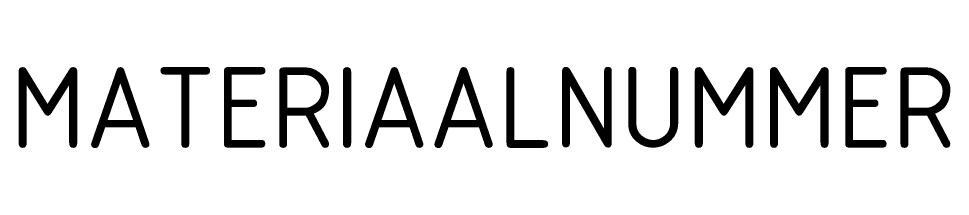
# Model space of a CAD drawing. Extents: x -14.4 to 14.5, y -2.8 to 2.8.
import ezdxf
from ezdxf.enums import TextEntityAlignment as Align

# ---------------------------------------------------------------- set-up
doc = ezdxf.new("R2010")
doc.units = 0
doc.set_wipeout_variables(frame=1)
doc.styles.add('NLCS-ISO', font='NLCS-ISO.ttf', dxfattribs={"height": 0.0025})

msp = doc.modelspace()

# ---------------------------------------------------------------- wipeouts: each hides what was drawn before it
msp.add_wipeout([(-2.748, -2.75), (2.747, -2.75), (2.747, 2.75), (-2.748, 2.75)])

# ---------------------------------------------------------------- next in the draw order: texts
at = {"style": 'NLCS-ISO'}
msp.add_attdef('MATERIAALNUMMER', text='1', height=2.5, dxfattribs=at).set_placement((0, 0), align=Align.MIDDLE_CENTER)

doc.saveas('drawing.dxf')
